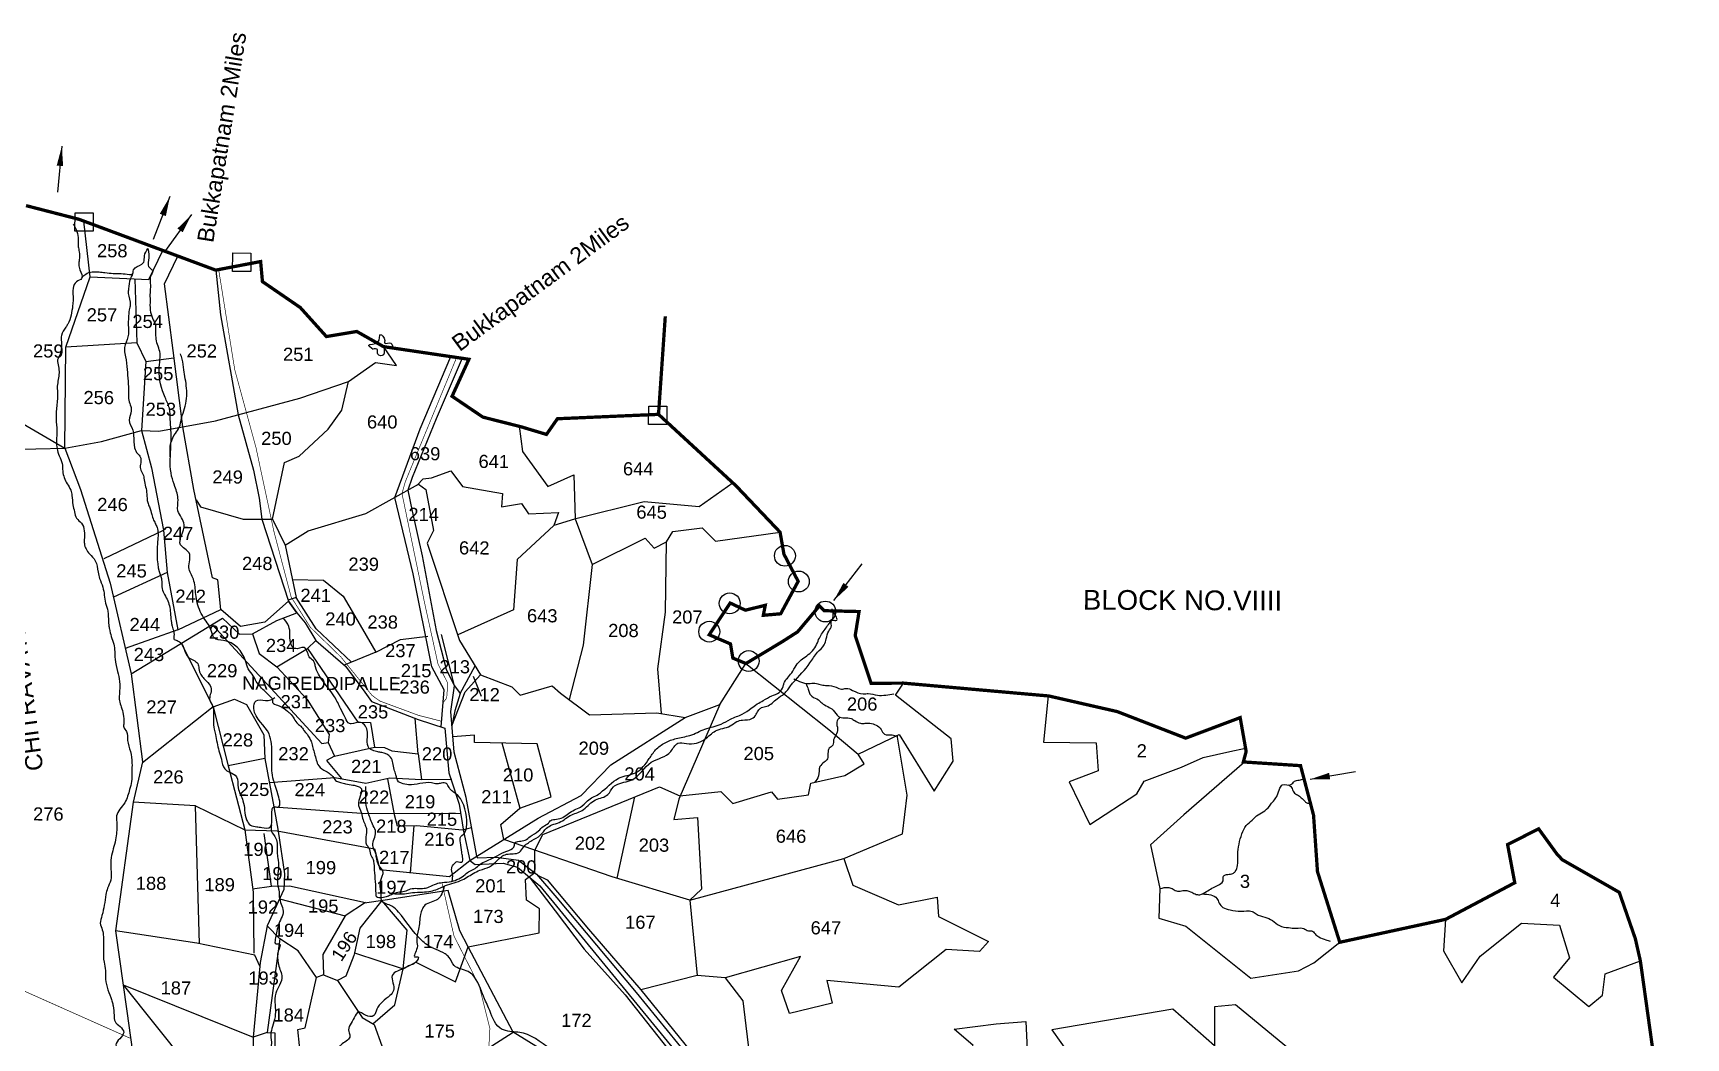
# Model space of a CAD drawing. Header units: feet. Extents: x 799341 to 808000, y 1563100 to 1570804.
# Drawn here: x 803976 to 806497, y 1567586 to 1569119 of the extents above; entities that cross this region are included whole.
import ezdxf
from ezdxf.enums import TextEntityAlignment as Align

# ---------------------------------------------------------------- set-up
doc = ezdxf.new("R2010")
doc.units = ezdxf.units.FT
doc.header["$LTSCALE"] = 15
doc.header["$MEASUREMENT"] = 0
doc.linetypes.add('HIDDEN2', pattern=[0.1875, 0.125, -0.0625])
for name, color, linetype in [('PLOT', 7, 'Continuous'), ('PLOT NO', 7, 'Continuous'), ('ROADS', 6, 'Continuous'), ('TANKS-STREAM', 4, 'Continuous'), ('TEXT', 1, 'Continuous'), ('VILLAGE STONES', 240, 'Continuous')]:
    doc.layers.add(name, color=color, linetype=linetype)
doc.layers.add('VILLAGE BOUNDRY', color=5, linetype='HIDDEN2', lineweight=100)
doc.styles.get("Standard").update_dxf_attribs({"font": 'arial.ttf'})
doc.linetypes.add('DOTS', pattern='A,1e-06,-3,["●",Standard,S=3,R=0,X=-1.25,Y=-1.25],-3', length=6.000001)
doc.dimstyles.get("Standard").update_dxf_attribs({"dimtxt": 0.18, "dimasz": 30, "dimexe": 0.18, "dimexo": 0.0625, "dimgap": 0.09, "dimtad": 0, "dimtih": 1, "dimtoh": 1, "dimdec": 4, "dimzin": 0, "dimdsep": 46, "dimtxsty": 'Standard', "dimcen": 0.09, "dimadec": 0, "dimazin": 0, "dimtfac": 1, "dimtdec": 4, "dimtofl": 0, "dimtmove": 0, "dimatfit": 3, "dimfxl": 1, "dimtolj": 1, "dimtzin": 0, "dimarcsym": 0})

msp = doc.modelspace()

# ---------------------------------------------------------------- linework, layer by layer
at = {"layer": 'PLOT'}
for points in [[(803877.9, 1568939.3), (803859.6, 1568859), (803856.8, 1568831.3), (803852, 1568806.2), (803850.5, 1568700.8), (803846.6, 1568595), (803946.4, 1568531.8), (804024.7, 1568485.9), (804080.6, 1568496.5), (804141.8, 1568512.9), (804167.8, 1568512.3), (804254.5, 1568527.6), (804383.1, 1568562.6), (804457.2, 1568587.7), (804498.7, 1568616.9), (804530.4, 1568612), (804510.8, 1568641)], [(803750.5, 1568481.8), (803802.8, 1568481.1), (804024.7, 1568485.9), (804026.3, 1568640.1), (804063.2, 1568747.4), (804053.7, 1568832.5)], [(804063.2, 1568747.4), (804152.9, 1568743.3), (804174.1, 1568787.7)], [(804125.6, 1568142), (804265, 1568226.7), (804291.2, 1568202.3), (804310.9, 1568202.9), (804348, 1568223.5), (804378.5, 1568234.9), (804366, 1568252.7), (804329.9, 1568220.9), (804292.6, 1568213.9), (804262.6, 1568240.2), (804258, 1568285.2), (804249.8, 1568288.5), (804221.4, 1568423.3), (804204.5, 1568518.8), (804189.7, 1568635.2), (804176.8, 1568736.6), (804196.9, 1568779.2)], [(804131.2, 1568744.3), (804134.3, 1568646.8), (804026.3, 1568640.1)], [(804254.8, 1568757.7), (804262.3, 1568689.5), (804289.2, 1568537), (804312.6, 1568452.8), (804321.1, 1568410), (804325.2, 1568378), (804366, 1568252.7), (804378.5, 1568234.9), (804391.2, 1568219.7), (804407.3, 1568192.6), (804452.6, 1568153.4), (804482.2, 1568114.1), (804492.3, 1568099.9), (804563.7, 1568072), (804604.5, 1568059.1), (804610.4, 1567991.1), (804612.7, 1567983.1), (804625.9, 1567942.9), (804632.8, 1567902.1), (804642.4, 1567857.1)], [(804134.3, 1568646.8), (804148.3, 1568618.5), (804141.8, 1568512.9), (804156.8, 1568455.9), (804175.4, 1568360.8), (804180.6, 1568296.6), (804197, 1568208.8), (804262.6, 1568240.2)], [(804148.3, 1568618.5), (804191.1, 1568623.9)], [(804598.9, 1568060.8), (804603.2, 1568117.7), (804584.5, 1568152.6), (804555.9, 1568294.3), (804528.1, 1568411.1), (804566.4, 1568515.4), (804613.4, 1568625.8)], [(804630.6, 1568623.2), (804591.2, 1568530.7), (804554.3, 1568441.6), (804547.6, 1568421.9), (804554.6, 1568389.9), (804569.7, 1568322), (804590.8, 1568208.1), (804606.4, 1568149), (804619, 1568123.2)], [(804224.8, 1568407.1), (804231.7, 1568396.4), (804296.5, 1568377.9), (804341.3, 1568378), (804359.6, 1568464.3), (804382.3, 1568473.9), (804426.2, 1568515), (804447.2, 1568544), (804457.2, 1568587.7)], [(804717.7, 1568519.5), (804722.8, 1568481.1), (804761.2, 1568427.9), (804801.2, 1568445.7), (804803.2, 1568378.2), (804829, 1568308.6), (804815.2, 1568185.6), (804793.7, 1568102.8)], [(804024.7, 1568485.9), (804048.3, 1568423.3), (804094, 1568280.4), (804125.6, 1568142), (804143.3, 1568007.5), (804128.9, 1567946), (804102.1, 1567749.9), (804119, 1567627.4), (804138.3, 1567488.5), (804162.4, 1567350.4)], [(804562.1, 1568429.9), (804571, 1568439.2), (804583.9, 1568440.9), (804613.5, 1568451.7), (804631, 1568427.9), (804692.4, 1568417), (804690.6, 1568396.7), (804721.1, 1568401.8), (804732.1, 1568386), (804777.5, 1568388.2), (804770.4, 1568368.1)], [(804360.6, 1568338.3), (804396, 1568360.1), (804483.8, 1568386.4), (804563.9, 1568431), (804575.4, 1568423.3), (804587, 1568360.7), (804577.2, 1568341.2), (804626.7, 1568192.7), (804658.7, 1568140.4), (804706.7, 1568121.9), (804719.1, 1568109.4), (804768.2, 1568123.8), (804780.9, 1568112.3), (804825.1, 1568079.6), (804927.8, 1568082.4), (804970.8, 1568075.2)], [(805043.8, 1568433), (804992, 1568396.4), (804908.3, 1568404.3), (804802.2, 1568377.9), (804770.4, 1568368.1), (804714.7, 1568316.1), (804708.8, 1568239.4), (804623.9, 1568201.2)], [(804341.3, 1568378), (804360.6, 1568338.3), (804377.6, 1568258.2), (804365.5, 1568254.2)], [(804934.8, 1568081.2), (804929.3, 1568149.6), (804940.9, 1568236.2), (804942.3, 1568343), (804952, 1568359.2), (804996.9, 1568364.4), (805017, 1568344.5), (805115.6, 1568358)], [(804084.5, 1568318), (804175.4, 1568360.8)], [(804829, 1568308.6), (804909.8, 1568348.7), (804923.5, 1568333.4), (804942.3, 1568343)], [(804180.6, 1568296.6), (804099, 1568258.8)], [(804371.8, 1568285.8), (804419.3, 1568285), (804449.1, 1568260.3), (804478.7, 1568209.8), (804499, 1568175.1), (804450.5, 1568155.2)], [(804461.9, 1568159.9), (804408, 1568210.4), (804377.6, 1568258.2)], [(804249.2, 1568217.1), (804326.5, 1568133.3), (804374.9, 1568080.8), (804416.4, 1568035.8), (804426.2, 1568037.4), (804436, 1568016.5), (804423.9, 1568009.8), (804446.7, 1567982)], [(804197, 1568208.8), (804116.8, 1568180.7)], [(804202.2, 1568188.6), (804250.9, 1568091.4), (804143, 1568006.2)], [(804310.9, 1568202.9), (804321, 1568173.1), (804348.2, 1568152.5), (804394.8, 1568180.3), (804407.3, 1568192.6)], [(804499, 1568175.1), (804536.4, 1568194.3), (804578.1, 1568199.2)], [(804653, 1567863.7), (804636.7, 1567953), (804618.3, 1568022.4), (804613.4, 1568084.5), (804619, 1568123.8), (804599.2, 1568202.1)], [(804394.8, 1568180.3), (804471.4, 1568068), (804491, 1568067.5), (804497.1, 1568029.9)], [(804223.9, 1567940.6), (804299.4, 1567903.7), (804348.5, 1567902.4), (804497.1, 1567874.7), (804505.2, 1567843.4), (804611.5, 1567832.5), (804642.4, 1567857.1), (804746.7, 1567921.6), (804812.1, 1567956.5), (804857.5, 1568003.3), (804970.8, 1568075.2), (805023.8, 1568095.2), (805063.5, 1568157.6), (805189.9, 1568057.1), (805234.6, 1568019.6), (805297.2, 1568049.6), (805350.5, 1567963), (805379.6, 1568008.8), (805376.6, 1568042.9), (805291.8, 1568109.4), (805303.8, 1568127.7)], [(804348.2, 1568152.5), (804394.3, 1568102.8), (804427.6, 1568049.5), (804426.2, 1568037.4)], [(804615.1, 1568062.4), (804635.2, 1568114.3), (804658.7, 1568140.4)], [(804619, 1568123.8), (804627.7, 1568112), (804650.3, 1568154.1)], [(804647.3, 1568138.3), (804659.9, 1568107.9)], [(804627.7, 1568112), (804619.5, 1568085.6), (804615.1, 1568062.4)], [(804250.9, 1568091.4), (804283.6, 1568103.2), (804301.5, 1568095.3), (804328.3, 1568049), (804329.6, 1568012.9), (804343.3, 1567939.1), (804350.1, 1567902.1)], [(804250.9, 1568091.4), (804273.7, 1568001.4), (804299.4, 1567903.7), (804311.8, 1567808.7), (804313, 1567715.7)], [(805023.8, 1568095.2), (804961.3, 1567950.9), (804953.8, 1567919.8), (804989.7, 1567922.9), (804995.6, 1567813.2), (804978, 1567796.6), (804859.4, 1567832.3), (804694.5, 1567889.4), (804689.8, 1567912.1), (804718.7, 1567937), (804766.5, 1567954.1), (804745.3, 1568035.2), (804649.4, 1568037.4), (804649.6, 1568048.4), (804616.4, 1568045.8)], [(805524.4, 1568108.2), (805517.2, 1568037.9), (805597.5, 1568036.4), (805600.6, 1567994.1), (805556.6, 1567976.9), (805588.1, 1567912.3), (805659.6, 1567958.9), (805670.9, 1567978.4), (805728.1, 1567999.6), (805760.8, 1568014.2), (805801.4, 1568023.2), (805825.6, 1568028.5)], [(804436, 1568016.5), (804497.1, 1568029.9), (804512.1, 1568029.4), (804523.5, 1568024.6), (804563.7, 1568019.9), (804559.1, 1568073.7)], [(804691.4, 1568036.4), (804718.7, 1567937)], [(804978, 1567796.6), (805212.9, 1567860.1), (805302.3, 1567897.7), (805309.3, 1567957), (805294.2, 1568048.2)], [(804329.6, 1568012.9), (804273.7, 1568001.4)], [(804540.6, 1567691.9), (804560.2, 1567702), (804620.7, 1567672.1), (804640.1, 1567725.3), (804748.2, 1567746.8), (804748.6, 1567783.6), (804728.8, 1567796.7), (804727.2, 1567828.2), (804741.7, 1567838.8), (804741.5, 1567872.9), (804753.8, 1567897), (804931.7, 1567969.6), (804962.7, 1567955.8), (805025, 1567962.4), (805043.3, 1567944.1), (805102.3, 1567962), (805111.8, 1567950.5), (805159.1, 1567957.1), (805162.6, 1567975), (805214.5, 1567986.7), (805243.9, 1568004.8), (805234.6, 1568019.6)], [(804563.7, 1568019.9), (804568.5, 1567980.7)], [(805824.2, 1568007.3), (805731.3, 1567926.6), (805680.7, 1567881.3), (805694.8, 1567814.3), (805693.2, 1567769.3), (805734.6, 1567757), (805833.4, 1567677.6), (805906.3, 1567689.1), (805929.6, 1567701), (805969.3, 1567732.4)], [(804336.4, 1567976), (804436.7, 1567983.8), (804483.6, 1567975.2), (804520.2, 1567983.2), (804568.5, 1567980.7), (804614.9, 1567981.4)], [(804516.8, 1567981.5), (804527, 1567927.4), (804531.4, 1567910.2), (804561.4, 1567910.4), (804630.6, 1567903.8), (804645.1, 1567907.7)], [(804230.2, 1567730), (804223.9, 1567940.6), (804128.9, 1567946)], [(804343.3, 1567939.1), (804477, 1567929.4), (804628.2, 1567929.1)], [(804893.8, 1567954.2), (804866.4, 1567830.1)], [(804557.1, 1567910.5), (804551.2, 1567837.9), (804552.5, 1567843.9)], [(804311.1, 1567814.1), (804339.9, 1567817.9), (804328.9, 1567898.3)], [(804350.1, 1567902.1), (804359.7, 1567836.8), (804358.7, 1567812.7), (804333.1, 1567757.7)], [(804653, 1567863.7), (804653.5, 1567861.1), (804682.5, 1567862.3), (804716.7, 1567857.6), (804744.1, 1567836.5), (804775.2, 1567800), (804896, 1567655.6), (804975, 1567559.4), (805027.3, 1567499.1), (805068.3, 1567452), (805085.8, 1567432.9), (805123.7, 1567371.4), (805196.7, 1567278.1), (805287.2, 1567162.5), (805353, 1567078.3), (805451.9, 1566952), (805539.3, 1566828.9), (805577.7, 1566774.7), (805643.8, 1566681.6), (805693.1, 1566623.8), (805709.6, 1566617.4), (805784.6, 1566637), (805854.1, 1566655.1), (805904.2, 1566644.6)], [(805212.9, 1567860.1), (805226.4, 1567819.6), (805296, 1567789.5), (805355.1, 1567801.1), (805357.3, 1567771.7), (805433.3, 1567733.6), (805419.8, 1567718.3), (805368.9, 1567721.5), (805296.9, 1567664), (805187, 1567673.9), (805195.3, 1567639.4), (805130.2, 1567623.8), (805117.6, 1567659.1), (805146.8, 1567710.8), (805031.8, 1567678.1), (804988.9, 1567681.8), (804903.4, 1567659.7)], [(804642.4, 1567857.1), (804650.7, 1567851), (804693.2, 1567853), (804715, 1567847.2), (804749.2, 1567818.4), (804843.7, 1567703), (804975.8, 1567541.8), (805079.4, 1567425.9), (805117.5, 1567365), (805203, 1567248.9), (805318.4, 1567106.3), (805381.3, 1567028.7), (805480.1, 1566896), (805549.7, 1566794.6), (805563.3, 1566782.9)], [(804745.4, 1567835), (804760.2, 1567827.6), (804823.6, 1567752.4), (804903.4, 1567659.7), (804970.2, 1567577), (805017.1, 1567519), (805091.8, 1567439.4), (805128.2, 1567386.1), (805185, 1567303.1), (805271, 1567199.7), (805319.9, 1567140.9), (805362, 1567092.1), (805422.5, 1567095.6)], [(804339.9, 1567817.9), (804367.2, 1567818.5), (804483.3, 1567792.9), (804452.1, 1567773), (804418.3, 1567713.9), (804419.3, 1567682.7), (804408.5, 1567678.8)], [(804559.3, 1567506.3), (804673.9, 1567493.2), (804675.9, 1567574.4), (804708.5, 1567595.4), (804640.1, 1567725.3), (804627.1, 1567750), (804609.1, 1567811.6), (804513.5, 1567796.8), (804481.8, 1567791.9)], [(804732.8, 1567832.3), (804772.3, 1567780.4), (804816.8, 1567721.9), (804879.2, 1567652.2), (804986.6, 1567516.7), (805069.5, 1567427), (805071.7, 1567424.2)], [(804352.2, 1567798.8), (804452.1, 1567773)], [(804508.1, 1567796), (804474.7, 1567753.7), (804466.5, 1567716.4), (804465.5, 1567712), (804453.5, 1567680.8), (804440.8, 1567673.9)], [(804466.5, 1567716.4), (804540.6, 1567691.9), (804546.8, 1567751.1), (804508.1, 1567796)], [(804978, 1567796.6), (804988.9, 1567681.8)], [(806130.8, 1567767.4), (806127.7, 1567719.6), (806155.6, 1567670.4), (806183.5, 1567711.1), (806246.4, 1567761.8), (806304.3, 1567758.4), (806319.5, 1567708.5), (806295.3, 1567679.3), (806349.2, 1567634.6), (806369.9, 1567651.7), (806374, 1567684.1), (806427.8, 1567704)], [(804322, 1567695.8), (804314.3, 1567712.8), (804226, 1567730.9), (804102.1, 1567749.9)], [(804113.5, 1567667.4), (804312.1, 1567587.6), (804309, 1567423.1), (804494.6, 1567328.8), (804521.5, 1567341.4), (804536.3, 1567367.4), (804542.8, 1567507), (804474.5, 1567507.5), (804390.3, 1567501.5), (804379.8, 1567599.5), (804391, 1567601.8), (804408.5, 1567678.8), (804380.4, 1567719.6), (804352.8, 1567737.9), (804333.1, 1567757.7), (804322.6, 1567701.8), (804318.3, 1567658), (804312.1, 1567587.6)], [(804352.8, 1567737.9), (804333.3, 1567594.7), (804312.1, 1567587.6)], [(804494.6, 1567608), (804527.9, 1567637), (804540.6, 1567691.9)], [(804113.5, 1567667.4), (804309, 1567423.1), (804350.7, 1567211.9), (804436.4, 1567018.6), (804466, 1566953.8), (804520.4, 1566785.8), (804544.9, 1566698.3), (804573.7, 1566701.1), (804594.2, 1566700.7), (804632.5, 1566693.1), (804660.5, 1566669), (804658.7, 1566600.1), (804671.7, 1566594.4), (804669.4, 1566522.5), (804636.4, 1566515.2)], [(804419.3, 1567682.7), (804440.8, 1567673.9), (804478.4, 1567617.5), (804496.6, 1567606.8), (804508.2, 1567574.5), (804492, 1567507.4)], [(805031.8, 1567678.1), (805058.7, 1567643), (805069.9, 1567549.8)], [(805923.1, 1567543.7), (805810.4, 1567637.2), (805778.1, 1567634), (805778.1, 1567574.4), (805714.7, 1567630.4), (805530.2, 1567598.7)], [(805381.2, 1567599.8), (805445.1, 1567607.8), (805490.5, 1567611.4), (805492.4, 1567568.8), (805493.4, 1567545.3), (805464.2, 1567501.9), (805512.9, 1567466.7), (805542.8, 1567396.4), (805511.6, 1567356.2), (805492.9, 1567333.1), (805460.8, 1567343.3), (805439.9, 1567386.4), (805404, 1567412.5), (805451.6, 1567501), (805417.3, 1567503.1), (805420.4, 1567553.2), (805395.8, 1567550), (805394.3, 1567561.5), (805410.2, 1567574.9), (805381.2, 1567599.8)], [(804333.3, 1567594.7), (804344.9, 1567594.5), (804345.4, 1567502.6), (804347.1, 1567403.7), (804383.1, 1567221.1), (804350.7, 1567211.9)], [(804828, 1567521.6), (804708.5, 1567595.4)], [(805530.2, 1567598.7), (805571.5, 1567540.8)]]:
    msp.add_lwpolyline(points, dxfattribs=at)
at = {"layer": 'ROADS', "linetype": 'HIDDEN2', "ltscale": 10, "const_width": 1}
for points in [[(804599.6, 1568069.5), (804564.1, 1568078.6), (804505.1, 1568100.4), (804493.2, 1568109), (804446, 1568167.3), (804399, 1568213.1), (804369.9, 1568259), (804343.4, 1568359.7), (804316.3, 1568486.6), (804283.8, 1568605.9), (804259.3, 1568758.5)], [(804622.2, 1568624.4), (804544, 1568435), (804538.9, 1568417), (804573.4, 1568249.9), (804593.9, 1568156.7), (804608.8, 1568127.5), (804607.1, 1568105), (804601.7, 1568097.9)], [(804124.8, 1567585.8), (803931.2, 1567672)]]:
    msp.add_lwpolyline(points, dxfattribs=at)
at = {"layer": 'ROADS', "linetype": 'DOTS', "ltscale": 0.15, "const_width": 1}
msp.add_lwpolyline([(804827.9, 1566979.7), (804813.9, 1567042), (804757.2, 1567097.7), (804723.3, 1567188.4), (804701.8, 1567339.3), (804675, 1567426.3), (804684.1, 1567486.6), (804668.2, 1567514.4), (804673, 1567600.9), (804656.5, 1567666.8), (804618.2, 1567742), (804605.8, 1567796.7), (804599.8, 1567823.4)], dxfattribs=at)
at = {"layer": 'TANKS-STREAM'}
for points in [[(804037.6, 1568828), (804041.8, 1568819.7), (804042.9, 1568816.6), (804045.2, 1568804.5), (804045.1, 1568793.5), (804046.6, 1568785.7), (804046.6, 1568773.2), (804046.1, 1568766.1), (804047.7, 1568758.4), (804050.3, 1568745), (804042.3, 1568739.8), (804037.3, 1568730.3), (804037.3, 1568712.8), (804036.6, 1568703.6), (804029.1, 1568675.3), (804026.3, 1568670.7), (804019.5, 1568658.2), (804019.4, 1568648.3), (804019.4, 1568639.1), (804017.5, 1568629.7), (804013.7, 1568620.8), (804014.9, 1568610.9), (804015.8, 1568600.8), (804013.2, 1568580.8), (804013.5, 1568566.4), (804011.8, 1568544.9), (804011.2, 1568535), (804012.3, 1568517.2), (804012.3, 1568507.6), (804012.8, 1568485.6), (804016.1, 1568474.2), (804020.5, 1568462.9), (804021.4, 1568451.1), (804028.2, 1568431.9), (804033.6, 1568422.1), (804035.5, 1568413.7), (804036.9, 1568399.9), (804039.3, 1568389.1), (804042.7, 1568379.3), (804050, 1568371.9), (804054.3, 1568346.3), (804054.4, 1568340.6), (804062.2, 1568324.9), (804071, 1568314.5), (804075.3, 1568296.8), (804077.7, 1568287.4), (804082.6, 1568274.2), (804086.9, 1568249.6), (804090.3, 1568237.3), (804091.2, 1568221.6), (804091.7, 1568216.2), (804092.6, 1568210.3), (804095.5, 1568198.9), (804099.4, 1568187.3), (804101.3, 1568164.2), (804105.1, 1568145.5), (804108, 1568130.3), (804107.9, 1568110.6), (804107.9, 1568100.8), (804110.8, 1568091.5), (804113.7, 1568080.2), (804114.6, 1568066.9), (804114.6, 1568060.5), (804118.5, 1568054.1), (804120.4, 1568040.3), (804124.7, 1568023.3), (804127.1, 1568005.6), (804127, 1567992.9), (804126.5, 1567977.6), (804123.5, 1567965.4), (804116, 1567945.3), (804103.6, 1567925.2), (804104, 1567912.4), (804103.5, 1567900.6), (804102, 1567888.6), (804095.4, 1567861.6), (804094.9, 1567843.9), (804094.8, 1567827.2), (804089.8, 1567814.9), (804087.3, 1567805.1), (804081.3, 1567773.2), (804078.8, 1567761.4), (804081.7, 1567751.6), (804083.6, 1567740.8), (804083.5, 1567720.4), (804084.4, 1567702.2), (804086.8, 1567689.4), (804086.7, 1567680.1), (804089.1, 1567663.8), (804094.9, 1567648.1), (804096.9, 1567641.7), (804098.3, 1567635.3), (804099.7, 1567621.1), (804101.2, 1567611.7), (804109, 1567603.8), (804114.4, 1567595), (804102.6, 1567575.9), (804107.9, 1567567), (804113.3, 1567553.2), (804110.2, 1567525.7), (804116, 1567511), (804118.9, 1567502.1), (804119.4, 1567494.7), (804127.1, 1567469.7), (804127.1, 1567451), (804128.4, 1567428.4), (804122.5, 1567413.2), (804119.9, 1567398), (804122.4, 1567389.6), (804125.7, 1567373.9), (804126.1, 1567355.7), (804127.6, 1567347.3)], [(804051, 1568746.7), (804056.5, 1568751.8), (804076.9, 1568754.9), (804085.8, 1568754), (804098.5, 1568752.8), (804123.2, 1568751.2), (804127.3, 1568751.2), (804129.6, 1568758.4), (804142.3, 1568766.9), (804144.9, 1568769.8), (804146.1, 1568779.6), (804151.3, 1568790.5)], [(804151.3, 1568790.5), (804152.4, 1568772.3), (804152.4, 1568763), (804158.7, 1568755.5), (804156.4, 1568750.6), (804155.2, 1568734.5), (804154.6, 1568723.2), (804154.6, 1568712), (804155, 1568696.8), (804158.4, 1568684.5), (804163.5, 1568674)], [(804128.1, 1568752), (804124.6, 1568744.6), (804121.7, 1568729.1), (804121.4, 1568722.2), (804124.5, 1568704.7), (804123, 1568697.3), (804121.8, 1568685.2), (804121.4, 1568673.7), (804121.7, 1568659.9), (804119.6, 1568651.8), (804115.5, 1568635.5), (804117.2, 1568625.7), (804119.7, 1568606), (804121.8, 1568570.9), (804122.3, 1568559.1), (804125.2, 1568549.6), (804126, 1568543.3), (804122.8, 1568529), (804128.2, 1568513.7), (804129.6, 1568505.4), (804131, 1568486.7), (804135.8, 1568477.5), (804139.8, 1568472.9), (804140, 1568454.4), (804143.7, 1568446.7), (804145.7, 1568438), (804149.7, 1568416.2), (804151, 1568403.3), (804153.6, 1568396.4), (804157.3, 1568384.9), (804160.1, 1568376.5), (804163.5, 1568369.6), (804165.8, 1568363.3), (804166, 1568340.8), (804170.4, 1568291.9), (804172.3, 1568285.7), (804172.9, 1568271.6), (804176.7, 1568263), (804181.7, 1568253), (804184.6, 1568243.1), (804187.2, 1568220.1), (804188.3, 1568214.6), (804191.1, 1568206.7)], [(804341.7, 1568103.5), (804330.5, 1568114.5), (804316.7, 1568130.2), (804312, 1568139), (804304.5, 1568149.3), (804300.3, 1568161.7), (804266.8, 1568192.9), (804252.3, 1568197), (804250, 1568201.3), (804245.1, 1568214.6), (804238.3, 1568224.7), (804226.6, 1568250.2), (804224.4, 1568263), (804220.7, 1568286.1), (804214, 1568304), (804214.1, 1568326.4), (804201.3, 1568338.7), (804206.7, 1568369.3), (804197.2, 1568390.7), (804197.3, 1568407.3), (804192.6, 1568427.5), (804187.6, 1568443.3), (804186.1, 1568484.6), (804186.7, 1568507.7), (804185.5, 1568529.6), (804184.1, 1568546.9), (804177.6, 1568563.3), (804168.5, 1568605.8), (804169.7, 1568621.2), (804169.4, 1568633.5), (804165.9, 1568644.3), (804163.5, 1568666.2), (804163.5, 1568674)], [(804185.5, 1568472.8), (804186.5, 1568494.2), (804193.3, 1568508.7), (804199.1, 1568517.8), (804202.8, 1568532.2), (804207.3, 1568546.6), (804210.3, 1568577.7), (804206.2, 1568605.8), (804203.8, 1568621.7), (804200.9, 1568629.9)], [(804341.7, 1568103.5), (804341.6, 1568098.2), (804349.1, 1568093.9), (804353.6, 1568092.2), (804364.4, 1568084.7), (804368.3, 1568081.5), (804380.3, 1568065.4), (804384.4, 1568061.9), (804389.4, 1568055.7), (804398.3, 1568043.3), (804400.7, 1568037.7), (804403.1, 1568029.1), (804408.1, 1568010.6), (804412, 1568001.4), (804422.8, 1567993.5), (804429.6, 1567989), (804434.6, 1567983.6), (804438.9, 1567978.3), (804445.2, 1567976.2), (804452.9, 1567974.1), (804464.1, 1567972.2), (804470.8, 1567970.5), (804475.7, 1567968.2), (804472.4, 1567945.4), (804477, 1567929.4), (804479.6, 1567919.3), (804483, 1567911), (804484.6, 1567906), (804485, 1567881.3), (804488.2, 1567876.3), (804491.1, 1567866.2), (804494.9, 1567858.7), (804495.6, 1567855.6), (804496.7, 1567842.5), (804498.8, 1567806.9), (804499.1, 1567803.5), (804515.3, 1567802.4), (804521.4, 1567804.7), (804527.9, 1567807.5), (804547.4, 1567811.7), (804552, 1567813.7), (804572.8, 1567814.7), (804580.2, 1567816.9), (804591.6, 1567821.8), (804600.1, 1567823.5), (804614.4, 1567825.2), (804635.3, 1567835.8), (804642.2, 1567841.1), (804650.3, 1567844.8), (804657.4, 1567851.3), (804667.3, 1567856.2), (804684, 1567864.5), (804698.9, 1567871.6), (804709.3, 1567877.7), (804711.3, 1567883.6), (804726.6, 1567888), (804734.4, 1567893.6), (804747.3, 1567902.2), (804754.3, 1567909), (804762.2, 1567914), (804765.9, 1567918.4), (804774.4, 1567920.1), (804784.1, 1567923), (804802, 1567934.3), (804811.1, 1567938.5), (804821.9, 1567948.3), (804830.1, 1567953.8), (804838.5, 1567958.2), (804845, 1567963.2), (804873.4, 1567984.4), (804896.2, 1567991.4), (804907, 1568000.4), (804916.1, 1568012.6), (804925.8, 1568025.9), (804940.1, 1568036.8), (804957.2, 1568043.2), (804967.4, 1568045.5), (804978.2, 1568047.9), (805001, 1568057.6), (805025.9, 1568065.2), (805040, 1568072.8), (805058, 1568080.5), (805071.6, 1568089.3), (805080.7, 1568095.9), (805090, 1568101.1), (805102.8, 1568108.4), (805114.4, 1568113.4), (805120.2, 1568122.4), (805121.5, 1568127.1), (805133.3, 1568143.4), (805140.2, 1568154.8), (805147.9, 1568163.3), (805156.4, 1568169.4), (805171.4, 1568186.5), (805175.5, 1568196.5), (805185.6, 1568211.8), (805190.8, 1568219.2), (805195.5, 1568225.3), (805195, 1568241)], [(804615.2, 1567825.4), (804616.1, 1567836.2), (804614.7, 1567845.5), (804618.3, 1567852.1), (804623.1, 1567855.4), (804630.4, 1567854.7), (804631.3, 1567862.5), (804630.1, 1567869.8), (804628.1, 1567884.5), (804627.8, 1567891.7), (804633.6, 1567898.5), (804637.5, 1567909.1), (804637.6, 1567918.4), (804620.4, 1567959.6), (804614.9, 1567963.5), (804609.7, 1567970.2), (804606.8, 1567974.6), (804598.8, 1567975), (804592.3, 1567974.1), (804584, 1567975.5), (804548.9, 1567972.5), (804538.1, 1567975.1), (804533.8, 1567977.4), (804529.7, 1567987.9), (804527, 1567996.2), (804521.6, 1568014.6), (804508, 1568021.8), (804502, 1568022.7), (804493.7, 1568025.4), (804489.1, 1568028.1), (804486, 1568042.1), (804483.2, 1568062.3), (804475.8, 1568067.9), (804461.4, 1568065.7), (804459.1, 1568066), (804452.5, 1568074.4), (804445.2, 1568089), (804436, 1568106.9), (804406.7, 1568154.2), (804405.1, 1568159.8), (804398.6, 1568166.2), (804394.8, 1568174.6), (804389.5, 1568182.1), (804375.4, 1568180.3), (804371, 1568184.3), (804368, 1568201.9), (804366.2, 1568214.3), (804357.8, 1568227.1)], [(804525.6, 1567806.6), (804535.1, 1567806.3), (804542.5, 1567806.5), (804554.7, 1567808.2), (804570.3, 1567809.1), (804582.7, 1567810.3), (804593, 1567813.6), (804602, 1567817.6), (804628.1, 1567826.5), (804647.6, 1567837.3), (804657.8, 1567842.3), (804672.3, 1567847.7), (804684.2, 1567857.4), (804698.1, 1567866.6), (804718, 1567869.9), (804724.2, 1567877.4), (804737.1, 1567887.6), (804749.9, 1567895.7), (804759.5, 1567906.3), (804767.6, 1567911.4), (804778.9, 1567915.2), (804797.8, 1567927), (804807, 1567930.3), (804815.6, 1567935), (804825.1, 1567943.2), (804834, 1567949.7), (804844.1, 1567953.1), (804853, 1567957.9), (804861.4, 1567969.4), (804865, 1567972), (804889.8, 1567980.4), (804919.2, 1568006.9), (804948.8, 1568023.4), (804959.5, 1568035.9), (804973.1, 1568035.4), (805000.9, 1568042.3), (805017.2, 1568054.9), (805039.5, 1568062.4), (805049.8, 1568069), (805058.3, 1568071.4), (805072.7, 1568073.6), (805079.3, 1568080.4), (805083.1, 1568087.1), (805087.4, 1568090.4), (805095.2, 1568092.4), (805111.2, 1568104), (805121.6, 1568111.4), (805127.3, 1568117.5), (805131.5, 1568123.8), (805135.6, 1568128.7), (805161.2, 1568158.6), (805172.8, 1568174.8), (805182.8, 1568185.9), (805186.1, 1568195.4), (805189.9, 1568207.1), (805193.8, 1568215.5), (805194.4, 1568223.5), (805200.9, 1568223.4), (805195.7, 1568237.9)], [(804191.1, 1568206.7), (804191, 1568196.6), (804191, 1568195.4), (804195.8, 1568192.5), (804202.2, 1568188.6), (804213, 1568167.2), (804227.3, 1568157.5), (804229.2, 1568149.8), (804232, 1568140.9), (804242.8, 1568128.5), (804247.9, 1568119.2), (804245.8, 1568101.7), (804248.7, 1568095.9), (804251.2, 1568070.6), (804252.4, 1568057.5), (804254.3, 1568049.5), (804259.6, 1568024.4), (804263.4, 1568011.6), (804268.5, 1567996.9), (804276.2, 1567991.9), (804286.6, 1567985), (804289.1, 1567968), (804296.4, 1567948.2), (804302, 1567919.2), (804307.8, 1567911.2), (804317.3, 1567908.6), (804325, 1567907.6), (804338.5, 1567908.5), (804340.4, 1567917.1), (804340.5, 1567931.2), (804343.3, 1567939.1), (804349.6, 1567938.6), (804350.2, 1567956.7), (804340.8, 1567991.1), (804340.6, 1568014.7), (804339.7, 1568034.9), (804336.2, 1568050.2), (804313.1, 1568088.9), (804316.3, 1568100.7), (804330.7, 1568101.3), (804339, 1568102.2), (804345.1, 1568105.7)], [(805136.4, 1568134.3), (805148.2, 1568129.1), (805154.7, 1568127.2), (805161.4, 1568127.4), (805171.2, 1568127.2), (805178.6, 1568125.1), (805187.1, 1568124.2), (805201, 1568121.5), (805209.2, 1568118.6), (805216.3, 1568119.6), (805226.1, 1568116.7), (805242.2, 1568111.4), (805250.2, 1568111.7), (805264.2, 1568109.2), (805276.9, 1568109.6), (805288.9, 1568111.5)], [(805154.7, 1568127.2), (805158.6, 1568118.3), (805160.5, 1568112.4), (805164, 1568107.6), (805174.1, 1568102.1), (805179.3, 1568097.5), (805188.2, 1568091.9), (805196.6, 1568086.7), (805204.7, 1568076.6), (805224, 1568073.7), (805229.4, 1568070.5), (805238.1, 1568066.6), (805245.5, 1568066.4), (805252.7, 1568066.5), (805269.6, 1568057.2), (805274.7, 1568050), (805286.8, 1568048.8), (805294.5, 1568046.3)], [(805206.8, 1568075.6), (805202.1, 1568068.3), (805203.3, 1568058), (805200.6, 1568048.2), (805197.3, 1568041.4), (805196, 1568033.2), (805190.6, 1568028.3), (805188.7, 1568020.6), (805187.7, 1568012.2), (805183, 1568007.1), (805176.3, 1568000.4), (805174.4, 1567986.1), (805168.2, 1567976.2)], [(805180.3, 1567404.3), (805154.8, 1567407.8), (805147.8, 1567402.1), (805139.2, 1567400.3), (805124.6, 1567401.9), (805116.5, 1567403.3), (805086.1, 1567415.2), (805079.3, 1567414.8), (805067.6, 1567416.1), (805060.2, 1567420.5), (805053.4, 1567426.3), (805047.4, 1567430.8), (805007.9, 1567457.5), (805003.2, 1567464.9), (804992.9, 1567472.3), (804986.6, 1567480.6), (804975.7, 1567486.2), (804967.9, 1567488.8), (804963.2, 1567492.1), (804954.3, 1567500.8), (804947.6, 1567506.9), (804940.7, 1567510.1), (804930.7, 1567509.9), (804922.3, 1567513.1), (804911.9, 1567515.3), (804903.8, 1567515.7), (804884, 1567521.2), (804875.8, 1567523.6), (804866.8, 1567525.4), (804851.7, 1567525.4), (804820.4, 1567537.5), (804810.4, 1567543.9), (804799.9, 1567554.3), (804792.7, 1567556.5), (804783.2, 1567559.6), (804736.4, 1567588.9), (804724.4, 1567593.7), (804700.2, 1567596.8), (804688.1, 1567601.7), (804671.1, 1567632.6), (804666.5, 1567642.7), (804660.2, 1567657.6), (804639.7, 1567687.9), (804618.7, 1567696.8), (804610.6, 1567709.7), (804604.6, 1567714.7), (804577.4, 1567728.3), (804568.3, 1567735.9), (804533.6, 1567778.5), (804523.6, 1567787.4), (804508.1, 1567796), (804507, 1567806.6), (804505.5, 1567821), (804508.7, 1567833.3), (804510.3, 1567838.6), (804503.5, 1567849.7), (804498.6, 1567868.7), (804494.2, 1567880.4), (804498.7, 1567900.5), (804495.2, 1567910.1), (804487.7, 1567929.4), (804483.8, 1567945.2), (804483.9, 1567957.8), (804483.9, 1567969.8)], [(805694.8, 1567814.3), (805708.4, 1567815.8), (805715.1, 1567813.4), (805721.8, 1567810.4), (805730.1, 1567811.2), (805741.8, 1567809.6), (805748.5, 1567806.1), (805755.9, 1567805), (805765.9, 1567809.7), (805774.4, 1567814.7), (805783, 1567819.2), (805791.3, 1567826.1), (805792.1, 1567833.3), (805798.6, 1567836), (805806.3, 1567837.3), (805809.8, 1567840.5), (805813.3, 1567849.5), (805813.9, 1567866.1), (805820, 1567897.8), (805826.5, 1567910.3), (805835.6, 1567918.8), (805844.7, 1567927), (805855.2, 1567933.1), (805864, 1567942.9), (805874, 1567956.5), (805878, 1567967.4), (805882.1, 1567972.7), (805894.9, 1567972.9), (805900, 1567978), (805907.2, 1567979.8), (805914.8, 1567981.8)], [(805891.2, 1567972.4), (805895.7, 1567968.7), (805899.1, 1567961.4), (805905, 1567957.1), (805910.6, 1567952.8), (805916.4, 1567947.2), (805919.9, 1567944.5), (805924.2, 1567945.7)], [(804339.9, 1567911.5), (804339.6, 1567902.6), (804346.5, 1567890.9), (804348.6, 1567869.9), (804349.5, 1567860.5), (804350.7, 1567848), (804349.3, 1567833.7), (804349.6, 1567818.1), (804351, 1567812.3), (804352.2, 1567798.8), (804357.6, 1567777.4), (804353.5, 1567766.3), (804346.8, 1567743.9), (804345.3, 1567734.4), (804345.7, 1567730.8), (804351.7, 1567730), (804350.2, 1567719), (804349.1, 1567710.7), (804352.7, 1567691), (804355.8, 1567681.6), (804352.2, 1567666.9), (804346.3, 1567654.8), (804345.3, 1567636.7), (804345.7, 1567622.4), (804342.5, 1567607.3), (804339.1, 1567594.6), (804339.3, 1567584.1), (804340.1, 1567578.7), (804335.1, 1567562.6), (804336.9, 1567551.9), (804345.1, 1567548.5), (804345.2, 1567542), (804350.2, 1567529.1), (804359.4, 1567498.9), (804353.1, 1567485.1), (804345.9, 1567474), (804346, 1567466.5), (804334.2, 1567453.5), (804336.4, 1567449.9), (804337.7, 1567435.6), (804338.5, 1567427.1), (804347.1, 1567403.7), (804352.7, 1567400.9), (804359.5, 1567397.4), (804360.2, 1567384.7), (804362, 1567377.1), (804375.8, 1567369), (804389.4, 1567359.1), (804406.1, 1567350.1), (804404.3, 1567328.2), (804404.2, 1567309), (804402.8, 1567297), (804399.1, 1567279.6), (804395.4, 1567256.1), (804394, 1567238.7), (804392.3, 1567217.7), (804393.4, 1567210.5), (804393.8, 1567198), (804395.5, 1567183.3), (804399.5, 1567173), (804398.1, 1567157.4), (804396.7, 1567142.6), (804399.8, 1567132.1), (804402.4, 1567123.6), (804410, 1567113.3), (804418.9, 1567094.5), (804415.7, 1567085.1), (804419.7, 1567077.5), (804428.6, 1567071.6), (804429.9, 1567068.1), (804425.9, 1567062.7), (804418.3, 1567059.4), (804415.9, 1567041.3), (804415, 1567034.2), (804421.7, 1567029.2), (804433.4, 1567025.4), (804449.8, 1567022), (804450.2, 1567013.9), (804452.6, 1566983.1), (804459.2, 1566968.8), (804459.7, 1566955.2), (804459.3, 1566944.1), (804466, 1566934.1), (804467.3, 1566919.3), (804469.9, 1566912.2), (804473, 1566901.4), (804476.5, 1566890.3), (804488.7, 1566883.8), (804494.4, 1566882.6), (804500.6, 1566865.3), (804508.2, 1566855), (804513, 1566841.6), (804517, 1566826.4), (804521, 1566816.6), (804524.5, 1566806.7), (804527.1, 1566788.8), (804533.3, 1566776.3), (804535, 1566762.9), (804535.9, 1566754.8), (804542.1, 1566733.6), (804549.2, 1566716.1), (804559.3, 1566699.7), (804558.4, 1566681.3), (804570, 1566671.3), (804578.8, 1566654.3), (804583.7, 1566645.4), (804587.3, 1566639.5), (804589.5, 1566629.7), (804596.1, 1566620.3), (804600.1, 1566614)], [(804603.4, 1567818.1), (804593.1, 1567797.8), (804573.8, 1567788.9), (804570, 1567783.3), (804567.2, 1567774.6), (804564.2, 1567752.3), (804561.4, 1567734.6), (804561.9, 1567723.7), (804559.1, 1567710), (804563.4, 1567710.4), (804560.2, 1567702), (804550.4, 1567697), (804544.1, 1567693.7), (804524.1, 1567681.7), (804525.9, 1567658.7), (804520.5, 1567651.3), (804500.5, 1567630.2), (804495.8, 1567620.6), (804483.1, 1567621), (804472.6, 1567626.2), (804466.2, 1567617.3), (804457.7, 1567596.2), (804459.5, 1567589.5), (804447.7, 1567577.4), (804430.9, 1567526.5), (804432.5, 1567518.7), (804433, 1567493.9), (804434.8, 1567484.2), (804431.6, 1567467.3), (804435, 1567462.6), (804439.6, 1567453.9), (804441.7, 1567436.1), (804446.2, 1567406), (804448.6, 1567392.9), (804448.6, 1567383.3), (804450.1, 1567370.6), (804451.9, 1567361), (804454.5, 1567341.9), (804454.3, 1567332.1), (804453, 1567316.9)], [(805759.6, 1567806.1), (805781.8, 1567799.2), (805785.3, 1567792.3), (805790.9, 1567785.7), (805802, 1567781.9), (805818.3, 1567779.7), (805835.7, 1567779.4), (805841.9, 1567775.6), (805855, 1567770.6), (805866.6, 1567765.8), (805877.2, 1567757.8), (805890.9, 1567754.7), (805902.9, 1567753.7), (805914.5, 1567753.4), (805921.6, 1567749.8), (805926, 1567750.1), (805931.7, 1567745.1), (805937.3, 1567740.8), (805948.1, 1567736.1), (805954.7, 1567734.1)]]:
    msp.add_spline(points, degree=3, dxfattribs=at)
at = {"layer": 'VILLAGE BOUNDRY', "lineweight": -2, "ltscale": 10, "const_width": 5.02}
msp.add_lwpolyline([(803965.5, 1568856.1), (804046.1, 1568835.3), (804254.8, 1568757.7), (804323.3, 1568770.8), (804326.1, 1568740.2), (804383.7, 1568700.7), (804423.6, 1568656.4), (804470, 1568664.1), (804510.8, 1568641), (804641, 1568621.7), (804615.3, 1568565.3), (804662.3, 1568533.5), (804720.7, 1568518.7), (804759.3, 1568507.1), (804776, 1568531), (804930.2, 1568537.7), (805048.3, 1568428.8), (805115.6, 1568358), (805121.5, 1568324.4), (805143.2, 1568283), (805116.5, 1568233.5), (805090.1, 1568231.2), (805093, 1568246.4), (805062.6, 1568239), (805039.5, 1568249.9), (805007.5, 1568201.5), (805040, 1568187.5), (805043.6, 1568165.9), (805063.5, 1568157.6), (805119.7, 1568191.4), (805142.4, 1568206), (805175.5, 1568245.4), (805182.8, 1568238.2), (805236.1, 1568236.9), (805230.2, 1568200.2), (805254.4, 1568127.5), (805303.8, 1568127.7), (805303.8, 1568127.7), (805525.6, 1568108.1), (805629.9, 1568084.3), (805734.3, 1568043.8), (805817.4, 1568075.1), (805826.5, 1568023.4), (805822.2, 1568007.5), (805909.5, 1568001.8), (805929.3, 1567926.3), (805935.3, 1567840.2), (805969.3, 1567732.4), (806130.8, 1567767.4), (806209.9, 1567809.3), (806236.2, 1567823.2), (806225.3, 1567881.4), (806272.6, 1567905.5), (806300.4, 1567867.2), (806308.7, 1567858.3), (806395.6, 1567808.6), (806420.1, 1567737.9), (806427.8, 1567704), (806494.8, 1567224.2)], dxfattribs=at)
at = {"layer": 'VILLAGE BOUNDRY', "linetype": 'ByBlock', "lineweight": -2, "const_width": 5.02}
msp.add_lwpolyline([(804930.2, 1568537.7), (804940.5, 1568687.2)], dxfattribs=at)
at = {"layer": 'VILLAGE STONES'}
for points in [[(804040.2, 1568845.1), (804068.1, 1568844.9), (804067.9, 1568816.9), (804040.1, 1568817)], [(804280.7, 1568783.9), (804308.5, 1568783.8), (804308.4, 1568755.7), (804280.5, 1568755.8)], [(804915.2, 1568550.2), (804943, 1568550.1), (804942.8, 1568522), (804915, 1568522.1)]]:
    msp.add_lwpolyline(points, close=True, dxfattribs=at)
for centre in [(805123, 1568322), (805144.2, 1568282.7), (805038.8, 1568249.4), (805184.7, 1568236.9), (805007.6, 1568206.2), (805067.7, 1568161.4)]:
    msp.add_circle(centre, 15.9, dxfattribs=at)
msp.add_spline([(804494.9, 1568636.5), (804488.1, 1568643.3), (804502.3, 1568647.9), (804506, 1568659.6), (804512.5, 1568650.2), (804512.6, 1568646.4), (804522.1, 1568646.3), (804523.3, 1568638.5), (804512.4, 1568638.9), (804510.6, 1568628.5), (804502, 1568629.3), (804501.5, 1568636.5), (804493.9, 1568637.1)], degree=3, dxfattribs=at)

# ---------------------------------------------------------------- texts
at = {"layer": 'PLOT NO'}
for s, height, rotation, p in [('Bukkapatnam 2Miles', 25, 80.9804, (804250.9, 1568798.5)), ('Bukkapatnam 2Miles', 25, 36.3649, (804626.8, 1568632.6)), ('640', 20, 359.7347, (804485.4, 1568516.2)), ('639', 20, 359.7347, (804550.8, 1568467.8)), ('641', 20, 359.7347, (804655.6, 1568456)), ('644', 20, 359.7347, (804875.9, 1568444.7)), ('645', 20, 359.7347, (804896.3, 1568378.6)), ('642', 20, 359.7347, (804625.8, 1568324.1)), ('643', 20, 359.7347, (804729.5, 1568220.6)), ('2', 20, 359.7347, (805659.5, 1568014.5)), ('646', 20, 359.7347, (805109, 1567884.3)), ('3', 20, 359.7347, (805816.9, 1567815.4)), ('4', 20, 359.7347, (806290.2, 1567786.4)), ('647', 20, 359.7347, (805162.1, 1567744.5))]:
    msp.add_text(s, height=height, rotation=rotation, dxfattribs=at).set_placement(p)
for s, rotation, p in [('258', 359.7347, (804097, 1568787.3)), ('257', 359.7347, (804081.3, 1568689.5)), ('254', 359.7347, (804151, 1568679.4)), ('259', 359.7347, (803999.4, 1568634.4)), ('252', 359.7347, (804233.6, 1568634.4)), ('251', 359.7347, (804380.7, 1568629.3)), ('255', 359.7347, (804167, 1568599.8)), ('256', 359.7347, (804076.4, 1568563.3)), ('253', 359.7347, (804171.1, 1568545.4)), ('250', 359.7347, (804347.4, 1568501.1)), ('249', 359.7347, (804273, 1568442.2)), ('246', 359.7347, (804097.4, 1568400.2)), ('214', 359.7347, (804572, 1568385)), ('247', 359.7347, (804197.4, 1568356.2)), ('248', 359.7347, (804318.2, 1568310.3)), ('239', 359.7347, (804480.5, 1568309.2)), ('245', 359.7347, (804126.4, 1568298.9)), ('242', 359.7347, (804216.6, 1568260.3)), ('241', 359.7347, (804407.3, 1568261.6)), ('207', 359.7347, (804974.2, 1568228.6)), ('244', 359.7347, (804146.7, 1568217.1)), ('230', 359.7347, (804267.6, 1568205.5)), ('240', 359.7347, (804445.2, 1568225.6)), ('238', 359.7347, (804509.5, 1568220.9)), ('208', 359.7347, (804876.7, 1568208)), ('234', 359.7347, (804354.6, 1568185.2)), ('237', 359.7347, (804536.5, 1568177.3)), ('243', 359.7347, (804153, 1568171.4)), ('213', 359.7347, (804619.4, 1568152.7)), ('229', 359.7347, (804264.6, 1568146.7)), ('215', 359.7347, (804560.5, 1568146.8)), ('236', 359.7347, (804558.1, 1568121.7)), ('212', 359.7347, (804664.9, 1568110.2)), ('227', 359.7347, (804172.2, 1568091.4)), ('231', 359.7347, (804377.1, 1568099.4)), ('235', 359.7347, (804494.7, 1568083.9)), ('206', 359.7347, (805240.8, 1568095.8)), ('233', 359.7347, (804429.3, 1568063)), ('228', 359.7347, (804288.6, 1568041.1)), ('209', 359.7347, (804831.5, 1568028.5)), ('232', 359.7347, (804373.5, 1568020)), ('221', 359.7347, (804484.5, 1568000.7)), ('220', 359.7347, (804592.4, 1568019.8)), ('205', 359.7347, (805083.1, 1568020.3)), ('226', 359.7347, (804182.6, 1567984.7)), ('210', 359.7347, (804716, 1567987.7)), ('204', 359.7347, (804901.4, 1567989.2)), ('225', 359.7347, (804313.3, 1567965.6)), ('224', 359.7347, (804398.3, 1567965.2)), ('222', 359.7347, (804496.3, 1567953.9)), ('211', 359.7347, (804683.1, 1567954.4)), ('276', 359.7347, (803999.5, 1567928.1)), ('219', 359.7347, (804566.5, 1567946.8)), ('223', 359.7347, (804440.5, 1567908.5)), ('218', 359.7347, (804522.7, 1567909.5)), ('215', 359.7347, (804599.8, 1567920.1)), ('216', 359.7347, (804596.2, 1567889.5)), ('202', 359.7347, (804825.8, 1567883.5)), ('203', 359.7347, (804923.2, 1567880.6)), ('190', 359.7347, (804320.1, 1567874.2)), ('217', 359.7347, (804527.2, 1567861.9)), ('191', 359.7347, (804349, 1567837.2)), ('199', 359.7347, (804415.2, 1567846.4)), ('200', 359.7347, (804720.8, 1567847.5)), ('188', 359.7347, (804156.2, 1567822.4)), ('189', 359.7347, (804260.8, 1567820.3)), ('197', 359.7347, (804522.8, 1567816.3)), ('201', 359.7347, (804673.9, 1567818.5)), ('192', 359.7347, (804326.8, 1567786.2)), ('195', 359.7347, (804418.8, 1567787.7)), ('194', 359.7347, (804366.7, 1567750.7)), ('173', 359.7347, (804670.6, 1567771.9)), ('167', 359.7347, (804902.5, 1567763)), ('196', 57.0974, (804450.7, 1567726.6)), ('198', 359.7347, (804506.7, 1567733.6)), ('174', 359.7347, (804594.2, 1567733.4)), ('193', 359.7347, (804327.8, 1567677.8)), ('187', 359.7347, (804194, 1567662.7)), ('184', 359.7347, (804366.2, 1567621.4)), ('172', 359.7347, (804805, 1567613.3)), ('175', 359.7347, (804596.4, 1567597))]:
    msp.add_text(s, height=20, rotation=rotation, dxfattribs=at).set_placement(p, align=Align.MIDDLE_CENTER)
at = {"layer": 'PLOT NO', "color": 1}
msp.add_text('CHITRAVATI RIVER', height=26, rotation=97.5202, dxfattribs=at).set_placement((803991.9, 1567995.6))
at = {"layer": 'PLOT NO', "color": 0}
msp.add_text('NAGIREDDIPALLE', height=20, rotation=359.7347, dxfattribs=at).set_placement((804295.1, 1568117.9))
at = {"layer": 'TEXT', "insert": (805289.8, 1568271.3), "char_height": 30.124, "width": 864.161, "attachment_point": 1, "rotation": 359.7347}
msp.add_mtext('\\pi276.12; BLOCK NO.VIIII', dxfattribs=at)

# ---------------------------------------------------------------- leaders
at = {"layer": 'PLOT NO', "color": 5}
for points in [[(804020.1, 1568946.6), (804013.3, 1568876.7)], [(804185, 1568869.9), (804159.5, 1568804.4)], [(804218.1, 1568842.6), (804176.8, 1568785.7)], [(805197.7, 1568253.9), (805240.8, 1568309.5)], [(805924.2, 1567981), (805993.5, 1567992.7)]]:
    msp.add_leader(points, dimstyle='Standard', override={"dimgap": 0.09, "dimtad": 0}, dxfattribs=at)

doc.saveas('drawing.dxf')
